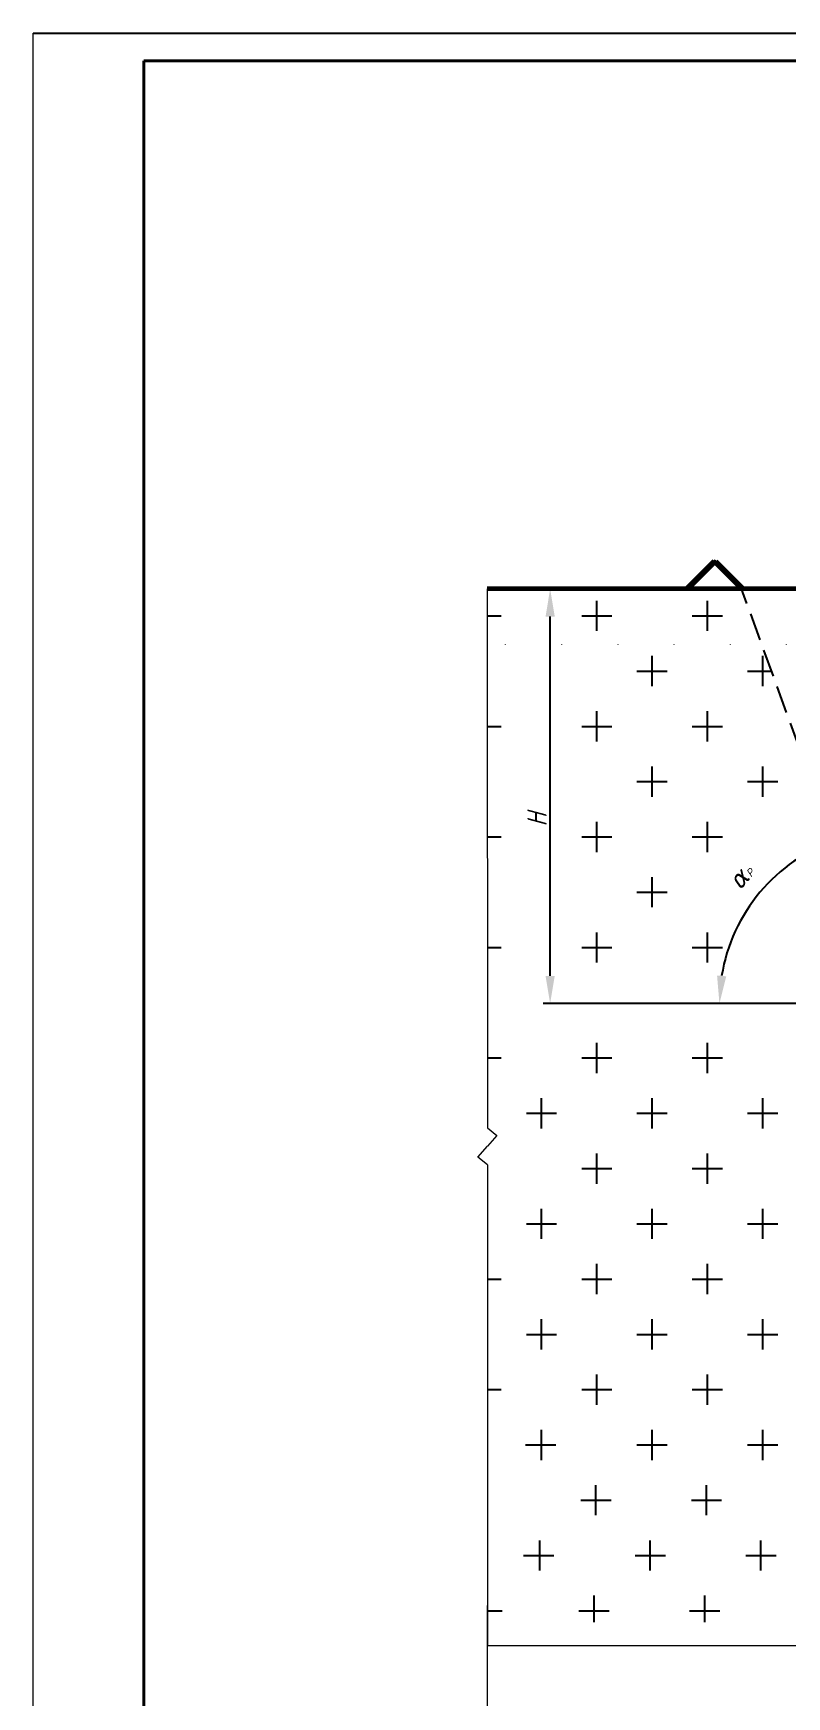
# Model space of a CAD drawing. Header units: millimetres. Extents: x 0 to 594, y 0 to 841.
# Drawn here: x 0 to 136.2, y 540.1 to 841 of the extents above; entities that cross this region are included whole.
import ezdxf

# ---------------------------------------------------------------- set-up
doc = ezdxf.new("R2010")
doc.units = ezdxf.units.MM
doc.linetypes.add('gost5', pattern=[7, 5, -2, 0])
doc.linetypes.add('K5LT_THIN', pattern=[0])
doc.layers.add('KONTUR', color=7, linetype='Continuous')
doc.layers.add('Рамка', color=30, linetype='Continuous')
doc.layers.add('Основная', color=7, linetype='Continuous', lineweight=40)
doc.styles.add('Такие дела', font='GOST_A.TTF', dxfattribs={"oblique": 15})

# ---------------------------------------------------------------- blocks, each defined once
blk = doc.blocks.new('U0')
at = {"layer": 'KONTUR'}
blk.add_line((0, 841), (594, 841), dxfattribs=at)
at = {"layer": 'Основная'}
for p in [(20, 5), (589, 836)]:
    blk.add_line(p, (20, 836), dxfattribs=at)
at = {"layer": 'Рамка', "color": 7, "linetype": 'K5LT_THIN', "lineweight": 18}
blk.add_line((0, 0), (0, 841), dxfattribs=at)

msp = doc.modelspace()

# ---------------------------------------------------------------- linework, layer by layer
at = {"color": 0, "lineweight": 60}
for p, q in [((123.06, 745.47), (118.06, 740.47)), ((123.38, 745.47), (118.38, 740.47)), ((123.06, 745.47), (128.06, 740.47)), ((123.38, 745.47), (128.38, 740.47)), ((142.13, 740.47), (82.05, 740.47))]:
    msp.add_line(p, q, dxfattribs=at)
at = {"color": 0, "lineweight": 20}
for p, q in [((82.05, 740.47), (82.1, 642.98)), ((85.4, 730.43), (85.4, 730.47)), ((95.56, 730.43), (95.56, 730.47)), ((105.72, 730.43), (105.72, 730.47)), ((115.88, 730.43), (115.88, 730.47)), ((126.04, 730.43), (126.04, 730.47)), ((136.2, 730.43), (136.2, 730.47)), ((155.36, 665.47), (121.74, 665.47)), ((82.1, 642.98), (83.83, 641.61)), ((83.83, 641.61), (82.1, 639.64)), ((80.36, 637.67), (82.1, 639.64)), ((82.1, 636.3), (80.36, 637.67)), ((82.1, 636.3), (82.1, 549.24)), ((82.1, 436.83), (82.1, 556.57)), ((316.46, 549.24), (82.1, 549.24))]:
    msp.add_line(p, q, dxfattribs=at)
at = {"color": 0}
for p, q in [((141.51, 740.47), (92.2, 740.47)), ((101.88, 732.87), (101.88, 738.34)), ((121.88, 732.87), (121.88, 738.34)), ((82.05, 735.61), (84.62, 735.61)), ((93.45, 670.47), (93.45, 735.47)), ((99.15, 735.61), (104.62, 735.61)), ((119.15, 735.61), (124.62, 735.61)), ((111.88, 722.87), (111.88, 728.34)), ((131.88, 722.87), (131.88, 728.34)), ((109.15, 725.61), (114.62, 725.61)), ((129.15, 725.61), (133.47, 725.61)), ((101.88, 712.87), (101.88, 718.34)), ((121.88, 712.87), (121.88, 718.34)), ((82.05, 715.61), (84.62, 715.61)), ((99.15, 715.61), (104.62, 715.61)), ((119.15, 715.61), (124.62, 715.61)), ((111.88, 702.87), (111.88, 708.34)), ((131.88, 702.87), (131.88, 708.34)), ((109.15, 705.61), (114.62, 705.61)), ((129.15, 705.61), (134.62, 705.61)), ((101.88, 692.87), (101.88, 698.34)), ((121.88, 692.87), (121.88, 698.34)), ((82.05, 695.61), (84.62, 695.61)), ((99.15, 695.61), (104.62, 695.61)), ((119.15, 695.61), (124.62, 695.61)), ((111.88, 682.87), (111.88, 688.34)), ((109.15, 685.61), (114.62, 685.61)), ((101.88, 672.87), (101.88, 678.34)), ((121.88, 672.87), (121.88, 678.34)), ((82.05, 675.61), (84.62, 675.61)), ((99.15, 675.61), (104.62, 675.61)), ((119.15, 675.61), (124.62, 675.61)), ((182.65, 665.47), (92.2, 665.47)), ((126.81, 665.47), (122.81, 665.47)), ((101.88, 652.87), (101.88, 658.34)), ((121.88, 652.87), (121.88, 658.34)), ((82.05, 655.61), (84.62, 655.61)), ((99.15, 655.61), (104.62, 655.61)), ((119.15, 655.61), (124.62, 655.61)), ((91.88, 642.87), (91.88, 648.34)), ((111.88, 642.87), (111.88, 648.34)), ((131.88, 642.87), (131.88, 648.34)), ((89.15, 645.61), (94.62, 645.61)), ((109.15, 645.61), (114.62, 645.61)), ((129.15, 645.61), (134.62, 645.61)), ((101.88, 632.87), (101.88, 638.34)), ((101.88, 632.87), (101.88, 638.34)), ((121.88, 632.87), (121.88, 638.34)), ((121.88, 632.87), (121.88, 638.34)), ((99.15, 635.61), (104.62, 635.61)), ((119.15, 635.61), (124.62, 635.61)), ((91.88, 622.87), (91.88, 628.34)), ((111.88, 622.87), (111.88, 628.34)), ((131.88, 622.87), (131.88, 628.34)), ((89.15, 625.61), (94.62, 625.61)), ((109.15, 625.61), (114.62, 625.61)), ((129.15, 625.61), (134.62, 625.61)), ((101.88, 612.87), (101.88, 618.34)), ((121.88, 612.87), (121.88, 618.34)), ((82.05, 615.61), (84.62, 615.61)), ((99.15, 615.61), (104.62, 615.61)), ((119.15, 615.61), (124.62, 615.61)), ((91.88, 602.87), (91.88, 608.34)), ((111.88, 602.87), (111.88, 608.34)), ((131.88, 602.87), (131.88, 608.34)), ((89.15, 605.61), (94.62, 605.61)), ((109.15, 605.61), (114.62, 605.61)), ((129.15, 605.61), (134.62, 605.61)), ((101.88, 592.87), (101.88, 598.34)), ((121.88, 592.87), (121.88, 598.34)), ((82.05, 595.61), (84.62, 595.61)), ((99.15, 595.61), (104.62, 595.61)), ((119.15, 595.61), (124.62, 595.61)), ((91.88, 582.87), (91.88, 588.34)), ((111.88, 582.87), (111.88, 588.34)), ((131.88, 582.87), (131.88, 588.34)), ((88.99, 585.61), (94.46, 585.61)), ((109.15, 585.61), (114.62, 585.61)), ((129.15, 585.61), (134.62, 585.61)), ((101.72, 572.87), (101.72, 578.34)), ((121.72, 572.87), (121.72, 578.34)), ((98.99, 575.61), (104.46, 575.61)), ((118.99, 575.61), (124.46, 575.61)), ((91.56, 562.87), (91.56, 568.34)), ((111.56, 562.87), (111.56, 568.34)), ((131.56, 562.87), (131.56, 568.34)), ((88.66, 565.61), (94.14, 565.61)), ((108.83, 565.61), (114.3, 565.61)), ((128.83, 565.61), (134.3, 565.61)), ((101.4, 553.57), (101.4, 558.34)), ((121.4, 553.57), (121.4, 558.34)), ((82.05, 555.61), (84.78, 555.61)), ((98.66, 555.61), (104.14, 555.61)), ((118.66, 555.61), (124.14, 555.61))]:
    msp.add_line(p, q, dxfattribs=at)
at = {"color": 0, "linetype": 'gost5'}
msp.add_line((155.36, 665.47), (128.06, 740.47), dxfattribs=at)
at = {"color": 0}
msp.add_arc((155.36, 665.47), 31.3, 109.1633, 170.8367, dxfattribs=at)
for points in [[(92.62, 735.47), (94.28, 735.47), (93.45, 740.47)], [(92.62, 670.47), (94.28, 670.47), (93.45, 665.47)], [(125.29, 670.39), (123.63, 670.52), (124.06, 665.47)]]:
    msp.add_solid(points, dxfattribs=at)

# ---------------------------------------------------------------- block references
at = {"layer": 'Рамка'}
msp.add_blockref('U0', (0, 0), dxfattribs=at)

# ---------------------------------------------------------------- texts
at = {"color": 0, "style": 'Такие дела', "oblique": 15}
msp.add_text('H', height=3.5, rotation=90, dxfattribs=at).set_placement((92.82, 697.52))
at = {"color": 0, "insert": (127.84, 688.56), "char_height": 3.5, "attachment_point": 5, "rotation": 50, "style": 'Такие дела'}
msp.add_mtext('{\\fISOCPEUR|b0|i0|c204|p34;α\\H0.4063x;Р}', dxfattribs=at)

doc.saveas('drawing.dxf')
